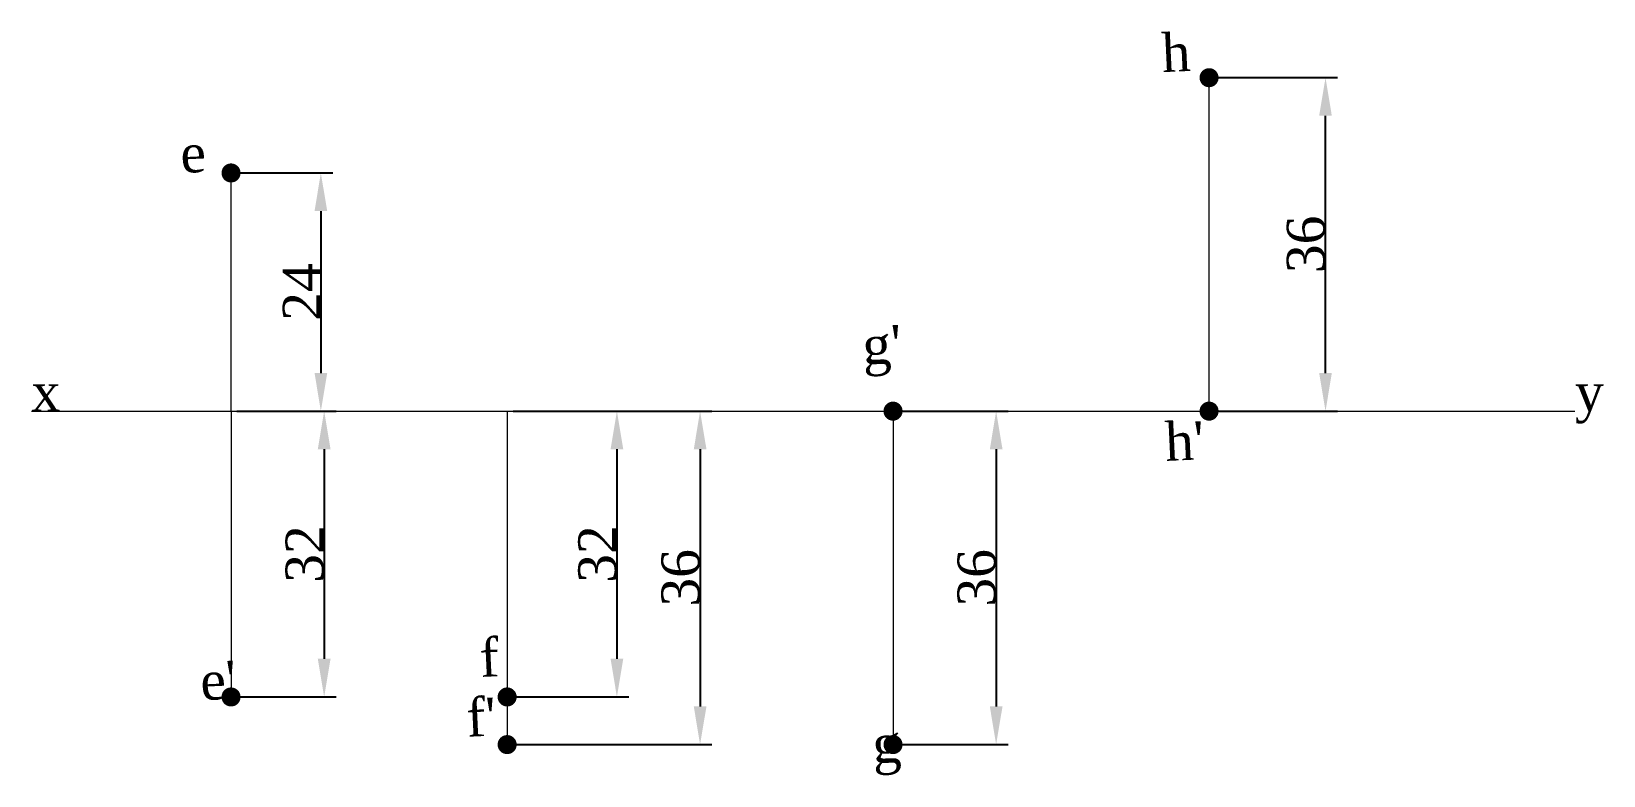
# Paper-space layout 'Layout2' of a CAD drawing. Header units: millimetres. Extents: x 40 to 205, y 48 to 127.
import ezdxf

# ---------------------------------------------------------------- set-up
doc = ezdxf.new("R2010")
doc.units = ezdxf.units.MM
doc.linetypes.add('CENTERX2', pattern=[101.6, 63.5, -12.7, 12.7, -12.7])
for name, color, linetype, lineweight in [('projection line', 250, 'Continuous', 5), ('text', 212, 'CENTERX2', 5), ('xy', 1, 'Continuous', 15)]:
    doc.layers.add(name, color=color, linetype=linetype, lineweight=lineweight)
doc.styles.get("Standard").update_dxf_attribs({"font": 'times.ttf', "height": 4})
doc.dimstyles.new('ISO-25', dxfattribs={"dimtxt": 4, "dimasz": 4, "dimexe": 1.25, "dimexo": 0.625, "dimgap": 0, "dimtad": 1, "dimtoh": 1, "dimrnd": 4, "dimdsep": 46, "dimtxsty": 'Standard', "dimcen": 2.5, "dimadec": 0, "dimazin": 0, "dimtfac": 1, "dimtmove": 0, "dimatfit": 3, "dimfxl": 1, "dimarcsym": 0})

# ---------------------------------------------------------------- blocks, each defined once
blk = doc.blocks.new('*D8')
at = {"layer": 'Defpoints', "color": 0, "transparency": 16777216}
for p in [(60.6, 111.69), (70.02, 86.69), (70.02, 86.69)]:
    blk.add_point(p, dxfattribs=at)
at = {"layer": 'projection line', "color": 0, "lineweight": -2, "transparency": 16777216}
for p, q in [((61.22, 111.69), (71.27, 111.69)), ((70.02, 107.69), (70.02, 90.69)), ((70.65, 86.69), (71.27, 86.69))]:
    blk.add_line(p, q, dxfattribs=at)
at = {"layer": 'projection line', "color": 0, "transparency": 16777216}
for points in [[(69.36, 107.69), (70.69, 107.69), (70.02, 111.69)], [(69.36, 90.69), (70.69, 90.69), (70.02, 86.69)]]:
    blk.add_solid(points, dxfattribs=at)
at = {"layer": 'projection line', "color": 0, "transparency": 16777216, "insert": (68.02, 99.19), "char_height": 4, "attachment_point": 5, "rotation": 90}
blk.add_mtext('24', dxfattribs=at)
blk = doc.blocks.new('*D9')
at = {"layer": 'Defpoints', "color": 0, "transparency": 16777216}
for p in [(60.6, 86.69), (60.6, 56.69), (70.37, 56.69)]:
    blk.add_point(p, dxfattribs=at)
at = {"layer": 'projection line', "color": 0, "lineweight": -2, "transparency": 16777216}
for p, q in [((61.22, 86.69), (71.62, 86.69)), ((70.37, 82.69), (70.37, 60.69)), ((61.22, 56.69), (71.62, 56.69))]:
    blk.add_line(p, q, dxfattribs=at)
at = {"layer": 'projection line', "color": 0, "transparency": 16777216}
for points in [[(69.7, 82.69), (71.04, 82.69), (70.37, 86.69)], [(69.7, 60.69), (71.04, 60.69), (70.37, 56.69)]]:
    blk.add_solid(points, dxfattribs=at)
at = {"layer": 'projection line', "color": 0, "transparency": 16777216, "insert": (68.34, 71.69), "char_height": 4, "attachment_point": 5, "rotation": 90}
blk.add_mtext('32', dxfattribs=at)
blk = doc.blocks.new('*D10')
at = {"layer": 'Defpoints', "color": 0, "transparency": 16777216}
for p in [(89.57, 86.69), (89.57, 56.69), (101.09, 56.69)]:
    blk.add_point(p, dxfattribs=at)
at = {"layer": 'projection line', "color": 0, "lineweight": -2, "transparency": 16777216}
for p, q in [((90.2, 86.69), (102.34, 86.69)), ((101.09, 82.69), (101.09, 60.69)), ((90.2, 56.69), (102.34, 56.69))]:
    blk.add_line(p, q, dxfattribs=at)
at = {"layer": 'projection line', "color": 0, "transparency": 16777216}
for points in [[(100.43, 82.69), (101.76, 82.69), (101.09, 86.69)], [(100.43, 60.69), (101.76, 60.69), (101.09, 56.69)]]:
    blk.add_solid(points, dxfattribs=at)
at = {"layer": 'projection line', "color": 0, "transparency": 16777216, "insert": (99.06, 71.69), "char_height": 4, "attachment_point": 5, "rotation": 90}
blk.add_mtext('32', dxfattribs=at)
blk = doc.blocks.new('*D11')
at = {"layer": 'Defpoints', "color": 0, "transparency": 16777216}
for p in [(89.57, 86.69), (89.57, 51.69), (109.82, 51.69)]:
    blk.add_point(p, dxfattribs=at)
at = {"layer": 'projection line', "color": 0, "lineweight": -2, "transparency": 16777216}
for p, q in [((90.2, 86.69), (111.07, 86.69)), ((109.82, 82.69), (109.82, 55.69)), ((90.2, 51.69), (111.07, 51.69))]:
    blk.add_line(p, q, dxfattribs=at)
at = {"layer": 'projection line', "color": 0, "transparency": 16777216}
for points in [[(109.16, 82.69), (110.49, 82.69), (109.82, 86.69)], [(109.16, 55.69), (110.49, 55.69), (109.82, 51.69)]]:
    blk.add_solid(points, dxfattribs=at)
at = {"layer": 'projection line', "color": 0, "transparency": 16777216, "insert": (107.79, 69.19), "char_height": 4, "attachment_point": 5, "rotation": 90}
blk.add_mtext('36', dxfattribs=at)
blk = doc.blocks.new('*D12')
at = {"layer": 'Defpoints', "color": 0, "transparency": 16777216}
for p in [(130.07, 86.69), (130.07, 51.69), (140.89, 51.69)]:
    blk.add_point(p, dxfattribs=at)
at = {"layer": 'projection line', "color": 0, "lineweight": -2, "transparency": 16777216}
for p, q in [((130.7, 86.69), (142.14, 86.69)), ((140.89, 82.69), (140.89, 55.69)), ((130.7, 51.69), (142.14, 51.69))]:
    blk.add_line(p, q, dxfattribs=at)
at = {"layer": 'projection line', "color": 0, "transparency": 16777216}
for points in [[(140.23, 82.69), (141.56, 82.69), (140.89, 86.69)], [(140.23, 55.69), (141.56, 55.69), (140.89, 51.69)]]:
    blk.add_solid(points, dxfattribs=at)
at = {"layer": 'projection line', "color": 0, "transparency": 16777216, "insert": (138.86, 69.19), "char_height": 4, "attachment_point": 5, "rotation": 90}
blk.add_mtext('36', dxfattribs=at)
blk = doc.blocks.new('*D13')
at = {"layer": 'Defpoints', "color": 0, "transparency": 16777216}
for p in [(163.24, 121.69), (175.46, 121.69), (163.24, 86.69)]:
    blk.add_point(p, dxfattribs=at)
at = {"layer": 'projection line', "color": 0, "lineweight": -2, "transparency": 16777216}
for p, q in [((163.86, 121.69), (176.71, 121.69)), ((175.46, 90.69), (175.46, 117.69)), ((163.86, 86.69), (176.71, 86.69))]:
    blk.add_line(p, q, dxfattribs=at)
at = {"layer": 'projection line', "color": 0, "transparency": 16777216}
for points in [[(174.79, 117.69), (176.12, 117.69), (175.46, 121.69)], [(174.79, 90.69), (176.12, 90.69), (175.46, 86.69)]]:
    blk.add_solid(points, dxfattribs=at)
at = {"layer": 'projection line', "color": 0, "transparency": 16777216, "insert": (173.42, 104.19), "char_height": 4, "attachment_point": 5, "rotation": 90}
blk.add_mtext('36', dxfattribs=at)

psp = doc.layouts.new('Layout2')

# ---------------------------------------------------------------- linework, layer by layer
at = {"layer": 'projection line'}
for p, q in [((163.238, 86.687), (163.238, 121.687)), ((60.596, 86.687), (60.596, 111.687)), ((60.596, 86.687), (60.596, 56.687)), ((89.573, 86.687), (89.573, 56.687)), ((89.573, 86.687), (89.573, 51.687)), ((130.071, 86.687), (130.071, 51.687))]:
    psp.add_line(p, q, dxfattribs=at)
at = {"layer": 'projection line', "const_width": 1}
for points in [[(162.738, 121.687, 1), (163.738, 121.687, 1)], [(60.096, 111.687, 1), (61.096, 111.687, 1)], [(129.571, 86.687, 1), (130.571, 86.687, 1)], [(162.738, 86.687, 1), (163.738, 86.687, 1)], [(60.096, 56.687, 1), (61.096, 56.687, 1)], [(89.073, 56.687, 1), (90.073, 56.687, 1)], [(89.073, 51.687, 1), (90.073, 51.687, 1)], [(129.571, 51.687, 1), (130.571, 51.687, 1)]]:
    psp.add_lwpolyline(points, format="xyb", close=True, dxfattribs=at)
at = {"layer": 'xy'}
psp.add_line((39.649, 86.687), (201.641, 86.687), dxfattribs=at)

# ---------------------------------------------------------------- texts
at = {"layer": 'text'}
for s, p in [('h', (158.35, 122.264)), ('e', (55.359, 111.687)), ("g'", (126.929, 91.571)), ("h'", (158.699, 81.456)), ('f', (86.78, 58.784)), ("e'", (57.454, 56.343)), ("f'", (85.384, 52.506)), ('g', (127.976, 49.716))]:
    psp.add_text(s, height=4, rotation=2.61399, dxfattribs=at).set_placement(p)
for s, p in [('x', (39.649, 86.687)), ('y', (201.641, 86.687))]:
    psp.add_text(s, height=4, dxfattribs=at).set_placement(p)

# ---------------------------------------------------------------- dimensions: what is measured, and where the dimension line sits
at = {"layer": 'projection line'}
for base, p1, p2, picture, middle in [((175.457, 121.687), (163.238, 86.687), (163.238, 121.687), '*D13', (173.422, 104.187)), ((70.022, 86.687), (60.596, 111.687), (70.022, 86.687), '*D8', (68.022, 99.187)), ((70.371, 56.687), (60.596, 86.687), (60.596, 56.687), '*D9', (68.337, 71.687)), ((101.094, 56.687), (89.573, 86.687), (89.573, 56.687), '*D10', (99.059, 71.687)), ((109.822, 51.687), (89.573, 86.687), (89.573, 51.687), '*D11', (107.787, 69.187)), ((140.894, 51.687), (130.071, 86.687), (130.071, 51.687), '*D12', (138.859, 69.187))]:
    dim = psp.add_linear_dim(base=base, p1=p1, p2=p2, angle=90, dimstyle='ISO-25', dxfattribs=at)
    dim.commit()
    dim.dimension.update_dxf_attribs({"geometry": picture, "text_midpoint": middle})

doc.saveas('drawing.dxf')
